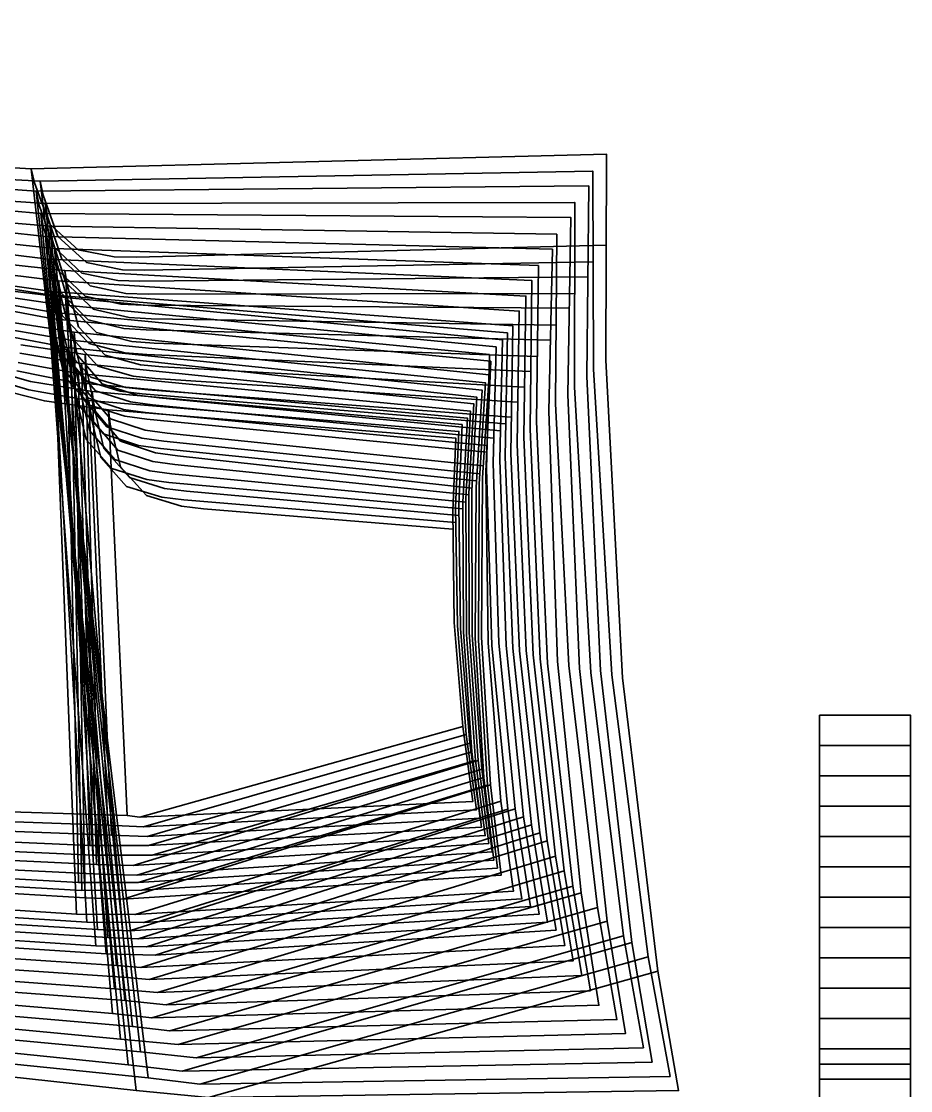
# Model space of a CAD drawing. Extents: x -103 to 6, y 0 to 147.
# Drawn here: x -66.55 to -51.89, y 129.46 to 147.09 of the extents above; entities that cross this region are included whole.
import ezdxf

# ---------------------------------------------------------------- set-up
doc = ezdxf.new("R2010")
doc.units = 0

# ---------------------------------------------------------------- blocks, each defined once
blk = doc.blocks.new('LDM000222D-VS-WB_36')
at = {"layer": '1'}
blk.add_lwpolyline([(-53.3923, 110.4005), (-53.3923, 110.4005), (-53.3923, 129.6505), (-53.3923, 129.6505), (-51.8923, 129.6505), (-51.8923, 129.6505), (-51.8923, 110.4005), (-53.3923, 110.4005)], dxfattribs=at)
blk = doc.blocks.new('LDM000222D-VS-WB_37')
at = {"layer": '1'}
blk.add_lwpolyline([(-53.3923, 110.1505), (-53.3923, 110.1505), (-53.3923, 129.9005), (-53.3923, 129.9005), (-51.8923, 129.9005), (-51.8923, 129.9005), (-51.8923, 110.1505), (-53.3923, 110.1505)], dxfattribs=at)
blk = doc.blocks.new('LDM000222D-VS-WB_38')
at = {"layer": '1'}
blk.add_lwpolyline([(-53.3923, 109.9005), (-53.3923, 109.9005), (-53.3923, 130.1505), (-53.3923, 130.1505), (-51.8923, 130.1505), (-51.8923, 130.1505), (-51.8923, 109.9005), (-53.3923, 109.9005)], dxfattribs=at)
blk = doc.blocks.new('LDM000222D-VS-WB_40')
at = {"layer": '1'}
blk.add_lwpolyline([(-53.3923, 109.4005), (-53.3923, 109.4005), (-53.3923, 130.6505), (-53.3923, 130.6505), (-51.8923, 130.6505), (-51.8923, 130.6505), (-51.8923, 109.4005), (-53.3923, 109.4005)], dxfattribs=at)
blk = doc.blocks.new('LDM000222D-VS-WB_42')
at = {"layer": '1'}
blk.add_lwpolyline([(-53.3923, 108.9005), (-53.3923, 108.9005), (-53.3923, 131.1505), (-53.3923, 131.1505), (-51.8923, 131.1505), (-51.8923, 131.1505), (-51.8923, 108.9005), (-53.3923, 108.9005)], dxfattribs=at)
blk = doc.blocks.new('LDM000222D-VS-WB_44')
at = {"layer": '1'}
blk.add_lwpolyline([(-53.3923, 108.4005), (-53.3923, 108.4005), (-53.3923, 131.6505), (-53.3923, 131.6505), (-51.8923, 131.6505), (-51.8923, 131.6505), (-51.8923, 108.4005), (-53.3923, 108.4005)], dxfattribs=at)
blk = doc.blocks.new('LDM000222D-VS-WB_46')
at = {"layer": '1'}
blk.add_lwpolyline([(-53.3923, 107.9005), (-53.3923, 107.9005), (-53.3923, 132.1505), (-53.3923, 132.1505), (-51.8923, 132.1505), (-51.8923, 132.1505), (-51.8923, 107.9005), (-53.3923, 107.9005)], dxfattribs=at)
blk = doc.blocks.new('LDM000222D-VS-WB_48')
at = {"layer": '1'}
blk.add_lwpolyline([(-53.3923, 107.4005), (-53.3923, 107.4005), (-53.3923, 132.6505), (-53.3923, 132.6505), (-51.8923, 132.6505), (-51.8923, 132.6505), (-51.8923, 107.4005), (-53.3923, 107.4005)], dxfattribs=at)
blk = doc.blocks.new('LDM000222D-VS-WB_50')
at = {"layer": '1'}
blk.add_lwpolyline([(-53.3923, 106.9005), (-53.3923, 106.9005), (-53.3923, 133.1505), (-53.3923, 133.1505), (-51.8923, 133.1505), (-51.8923, 133.1505), (-51.8923, 106.9005), (-53.3923, 106.9005)], dxfattribs=at)
blk = doc.blocks.new('LDM000222D-VS-WB_52')
at = {"layer": '1'}
blk.add_lwpolyline([(-53.3923, 106.4005), (-53.3923, 106.4005), (-53.3923, 133.6505), (-53.3923, 133.6505), (-51.8923, 133.6505), (-51.8923, 133.6505), (-51.8923, 106.4005), (-53.3923, 106.4005)], dxfattribs=at)
blk = doc.blocks.new('LDM000222D-VS-WB_54')
at = {"layer": '1'}
blk.add_lwpolyline([(-53.3923, 105.9005), (-53.3923, 105.9005), (-53.3923, 134.1505), (-53.3923, 134.1505), (-51.8923, 134.1505), (-51.8923, 134.1505), (-51.8923, 105.9005), (-53.3923, 105.9005)], dxfattribs=at)
blk = doc.blocks.new('LDM000222D-VS-WB_56')
at = {"layer": '1'}
blk.add_lwpolyline([(-53.3923, 105.4005), (-53.3923, 105.4005), (-53.3923, 134.6505), (-53.3923, 134.6505), (-51.8923, 134.6505), (-51.8923, 134.6505), (-51.8923, 105.4005), (-53.3923, 105.4005)], dxfattribs=at)
blk = doc.blocks.new('LDM000222D-VS-WB_58')
at = {"layer": '1'}
blk.add_lwpolyline([(-53.3923, 104.9005), (-53.3923, 104.9005), (-53.3923, 135.1505), (-53.3923, 135.1505), (-51.8923, 135.1505), (-51.8923, 135.1505), (-51.8923, 104.9005), (-53.3923, 104.9005)], dxfattribs=at)
blk = doc.blocks.new('LDM000222D-VS-WB_60')
at = {"layer": '1'}
blk.add_lwpolyline([(-53.3923, 104.4005), (-53.3923, 104.4005), (-53.3923, 135.6505), (-53.3923, 135.6505), (-51.8923, 135.6505), (-51.8923, 135.6505), (-51.8923, 104.4005), (-53.3923, 104.4005)], dxfattribs=at)
blk = doc.blocks.new('LDM000222D-VS-F-FR_22')
at = {"layer": '1'}
blk.add_lwpolyline([(-66.9949, 141.0436), (-66.1728, 140.8312), (-65.12, 140.6834), (-65.12, 140.6834), (-59.3905, 140.2153), (-59.3905, 140.2153), (-59.4421, 139.0219), (-59.4159, 137.1766), (-59.2768, 135.4676), (-59.2768, 135.4676), (-59.1087, 134.2293), (-59.1087, 134.2293), (-64.6007, 133.9703), (-64.6007, 133.9703), (-64.8078, 133.9961), (-69.3777, 134.1404)], dxfattribs=at)
at = {"layer": '8'}
for p, q in [((-64.8078, 133.9961), (-65.12, 140.6834)), ((-59.2768, 135.4676), (-64.6007, 133.9703))]:
    blk.add_line(p, q, dxfattribs=at)
blk.add_lwpolyline([(-59.4415, 138.716), (-63.5502, 139.0515), (-63.9141, 139.0949), (-64.4931, 139.2705), (-64.9195, 139.7466), (-65.0914, 140.4469), (-65.12, 140.6834)], dxfattribs=at)
blk = doc.blocks.new('LDM000222D-VS-F-FR_23')
at = {"layer": '1'}
blk.add_lwpolyline([(-67.1952, 141.2405), (-66.4293, 141.0123), (-65.4443, 140.8367), (-65.4443, 140.8367), (-59.3408, 140.3291), (-59.3408, 140.3291), (-59.3944, 139.0728), (-59.3657, 137.1302), (-59.2182, 135.3313), (-59.2182, 135.3313), (-59.0483, 134.0932), (-59.0483, 134.0932), (-64.5397, 133.81), (-64.5397, 133.81), (-65.1259, 133.8364), (-69.4463, 133.9937)], dxfattribs=at)
at = {"layer": '8'}
for p, q in [((-65.1259, 133.8364), (-65.4443, 140.8367)), ((-59.2182, 135.3313), (-64.5397, 133.81))]:
    blk.add_line(p, q, dxfattribs=at)
blk.add_lwpolyline([(-59.394, 138.8299), (-63.8768, 139.2025), (-64.2407, 139.2464), (-64.8194, 139.4229), (-65.2452, 139.8996), (-65.416, 140.6001), (-65.4443, 140.8367)], dxfattribs=at)
blk = doc.blocks.new('LDM000222D-VS-F-FR_24')
at = {"layer": '1'}
blk.add_lwpolyline([(-67.2, 141.3748), (-66.4058, 141.1523), (-65.3862, 140.9877), (-65.3862, 140.9877), (-59.2864, 140.4403), (-59.2864, 140.4403), (-59.343, 139.1211), (-59.3133, 137.0812), (-59.1589, 135.1921), (-59.1589, 135.1921), (-58.9877, 133.9541), (-58.9877, 133.9541), (-64.478, 133.6524), (-64.478, 133.6524), (-65.0686, 133.6741), (-69.5148, 133.8444)], dxfattribs=at)
at = {"layer": '8'}
for p, q in [((-65.0686, 133.6741), (-65.3862, 140.9877)), ((-59.1589, 135.1921), (-64.478, 133.6524))]:
    blk.add_line(p, q, dxfattribs=at)
blk.add_lwpolyline([(-59.3422, 138.9408), (-63.8295, 139.3433), (-64.193, 139.3896), (-64.7706, 139.5699), (-65.1931, 140.0493), (-65.3595, 140.751), (-65.3862, 140.9877)], dxfattribs=at)
blk = doc.blocks.new('LDM000222D-VS-F-FR_25')
at = {"layer": '1'}
blk.add_lwpolyline([(-66.6279, 141.3252), (-65.6771, 141.1333), (-65.6771, 141.1333), (-59.2011, 140.5489), (-59.2011, 140.5489), (-59.2748, 139.1667), (-59.2661, 137.0282), (-59.125, 135.0464), (-59.125, 135.0464), (-58.966, 133.8067), (-58.966, 133.8067), (-64.456, 133.5023), (-64.456, 133.5023), (-65.4254, 133.5042), (-69.547, 133.6875)], dxfattribs=at)
at = {"layer": '8'}
for p, q in [((-65.4254, 133.5042), (-65.6771, 141.1333)), ((-59.125, 135.0464), (-64.456, 133.5023))]:
    blk.add_line(p, q, dxfattribs=at)
blk.add_lwpolyline([(-59.2755, 139.051), (-64.1211, 139.4881), (-64.4846, 139.5346), (-65.0621, 139.7151), (-65.4845, 140.1948), (-65.6505, 140.8965), (-65.6771, 141.1333)], dxfattribs=at)
blk = doc.blocks.new('LDM000222D-VS-F-FR_26')
at = {"layer": '1'}
blk.add_lwpolyline([(-66.6044, 141.4663), (-65.6186, 141.2855), (-65.6186, 141.2855), (-59.1473, 140.6603), (-59.1473, 140.6603), (-59.2243, 139.2152), (-59.2149, 136.9795), (-59.0672, 134.9076), (-59.0672, 134.9076), (-58.9065, 133.6681), (-58.9065, 133.6681), (-64.3953, 133.3467), (-64.3953, 133.3467), (-65.3689, 133.3432), (-69.6165, 133.5395)], dxfattribs=at)
at = {"layer": '8'}
for p, q in [((-65.3689, 133.3432), (-65.6186, 141.2855)), ((-59.0672, 134.9076), (-64.3953, 133.3467))]:
    blk.add_line(p, q, dxfattribs=at)
blk.add_lwpolyline([(-59.2244, 139.1622), (-64.0731, 139.6305), (-64.4364, 139.6793), (-65.0126, 139.8635), (-65.432, 140.3458), (-65.5935, 141.0486), (-65.6186, 141.2855)], dxfattribs=at)
blk = doc.blocks.new('LDM000222D-VS-F-FR_27')
at = {"layer": '1'}
blk.add_lwpolyline([(-66.5816, 141.6176), (-65.5607, 141.448), (-65.5607, 141.448), (-59.0937, 140.7817), (-59.0937, 140.7817), (-59.1745, 139.3052), (-59.1685, 137.0207), (-59.0206, 134.9034), (-59.0206, 134.9034), (-58.8485, 133.5394), (-58.8485, 133.5394), (-64.7101, 133.174), (-64.7101, 133.174), (-65.3141, 133.1925), (-69.6875, 133.4019)], dxfattribs=at)
at = {"layer": '8'}
for p, q in [((-65.3141, 133.1925), (-65.5607, 141.448)), ((-59.0206, 134.9034), (-64.7101, 133.174))]:
    blk.add_line(p, q, dxfattribs=at)
blk.add_lwpolyline([(-59.1741, 139.2835), (-64.0257, 139.7832), (-64.3887, 139.8343), (-64.9637, 140.0221), (-65.3801, 140.5071), (-65.5371, 141.2109), (-65.5607, 141.448)], dxfattribs=at)
blk = doc.blocks.new('LDM000222D-VS-F-FR_28')
at = {"layer": '1'}
blk.add_lwpolyline([(-66.5603, 141.7575), (-65.5047, 141.5989), (-65.5047, 141.5989), (-59.0423, 140.8912), (-59.0423, 140.8912), (-59.126, 139.3519), (-59.1188, 136.9702), (-58.964, 134.7628), (-58.964, 134.7628), (-58.79, 133.399), (-58.79, 133.399), (-64.6503, 133.0161), (-64.6503, 133.0161), (-65.2585, 133.0303), (-69.758, 133.2527)], dxfattribs=at)
at = {"layer": '8'}
for p, q in [((-65.2585, 133.0303), (-65.5047, 141.5989)), ((-58.964, 134.7628), (-64.6503, 133.0161))]:
    blk.add_line(p, q, dxfattribs=at)
blk.add_lwpolyline([(-59.1233, 139.3926), (-63.9806, 139.9243), (-64.3432, 139.9777), (-64.9171, 140.1692), (-65.3303, 140.6569), (-65.4827, 141.3617), (-65.5047, 141.5989)], dxfattribs=at)
blk = doc.blocks.new('LDM000222D-VS-F-FR_29')
at = {"layer": '1'}
blk.add_lwpolyline([(-66.7839, 141.9002), (-65.7975, 141.7123), (-65.7975, 141.7123), (-58.9556, 141.0083), (-58.9556, 141.0083), (-59.0569, 139.4064), (-59.0711, 136.9265), (-58.9301, 134.6268), (-58.9301, 134.6268), (-58.7669, 133.2616), (-58.7669, 133.2616), (-64.6285, 132.8956), (-64.6285, 132.8956), (-65.6148, 132.8922), (-69.7889, 133.1282)], dxfattribs=at)
at = {"layer": '8'}
for p, q in [((-65.6148, 132.8922), (-65.7975, 141.7123)), ((-58.9301, 134.6268), (-64.6285, 132.8956))]:
    blk.add_line(p, q, dxfattribs=at)
blk.add_lwpolyline([(-59.0496, 139.5115), (-64.2624, 140.0477), (-64.6253, 140.0987), (-65.2004, 140.2865), (-65.6168, 140.7714), (-65.7739, 141.4752), (-65.7975, 141.7123)], dxfattribs=at)
blk = doc.blocks.new('LDM000222D-VS-F-FR_30')
at = {"layer": '1'}
blk.add_lwpolyline([(-66.7612, 142.0099), (-65.7402, 141.8313), (-65.7402, 141.8313), (-58.8995, 141.1286), (-58.8995, 141.1286), (-59.0036, 139.4639), (-59.0167, 136.8869), (-58.8686, 134.4973), (-58.8686, 134.4973), (-58.705, 133.1321), (-58.705, 133.1321), (-64.5664, 132.7651), (-64.5664, 132.7651), (-65.5569, 132.7612), (-69.856, 133.0106)], dxfattribs=at)
at = {"layer": '8'}
for p, q in [((-65.5569, 132.7612), (-65.7402, 141.8313)), ((-58.8686, 134.4973), (-64.5664, 132.7651))]:
    blk.add_line(p, q, dxfattribs=at)
blk.add_lwpolyline([(-58.9929, 139.6318), (-64.2047, 140.167), (-64.5677, 140.218), (-65.1429, 140.4056), (-65.5593, 140.8905), (-65.7165, 141.5942), (-65.7402, 141.8313)], dxfattribs=at)
blk = doc.blocks.new('LDM000222D-VS-F-FR_31')
at = {"layer": '1'}
blk.add_lwpolyline([(-66.7392, 142.1308), (-65.6834, 141.9617), (-65.6834, 141.9617), (-58.8433, 141.2602), (-58.8433, 141.2602), (-58.9516, 139.5641), (-58.9683, 136.9385), (-58.8205, 134.5034), (-58.8205, 134.5034), (-58.6446, 133.0138), (-58.6446, 133.0138), (-64.88, 132.6188), (-64.88, 132.6188), (-65.5005, 132.6416), (-69.9246, 132.9046)], dxfattribs=at)
at = {"layer": '8'}
for p, q in [((-65.5005, 132.6416), (-65.6834, 141.9617)), ((-58.8205, 134.5034), (-64.88, 132.6188))]:
    blk.add_line(p, q, dxfattribs=at)
blk.add_lwpolyline([(-58.9387, 139.7636), (-64.1477, 140.2977), (-64.5106, 140.3486), (-65.0858, 140.5362), (-65.5024, 141.0209), (-65.6597, 141.7246), (-65.6834, 141.9617)], dxfattribs=at)
blk = doc.blocks.new('LDM000222D-VS-F-FR_33')
at = {"layer": '1'}
blk.add_lwpolyline([(-67.0532, 142.3772), (-66.032, 142.1861), (-66.032, 142.1861), (-58.8156, 141.4853), (-58.8156, 141.4853), (-58.896, 139.6632), (-58.8584, 136.8455), (-58.6482, 134.2359), (-58.6482, 134.2359), (-58.4418, 132.7502), (-58.4418, 132.7502), (-64.678, 132.3651), (-64.678, 132.3651), (-65.6451, 132.3714), (-70.1328, 132.6613)], dxfattribs=at)
at = {"layer": '8'}
for p, q in [((-65.6451, 132.3714), (-66.032, 142.1861)), ((-58.6482, 134.2359), (-64.678, 132.3651))]:
    blk.add_line(p, q, dxfattribs=at)
blk.add_lwpolyline([(-58.8843, 139.9864), (-64.4874, 140.5304), (-64.8505, 140.5793), (-65.4267, 140.7638), (-65.8459, 141.2463), (-66.007, 141.9492), (-66.032, 142.1861)], dxfattribs=at)
blk = doc.blocks.new('LDM000222D-VS-F-FR_34')
at = {"layer": '1'}
blk.add_lwpolyline([(-67.1058, 142.4809), (-66.0496, 142.2967), (-66.0496, 142.2967), (-58.8363, 141.5954), (-58.8363, 141.5954), (-58.8865, 139.7106), (-58.7969, 136.7988), (-58.5328, 134.1052), (-58.5328, 134.1052), (-58.3009, 132.6233), (-58.3009, 132.6233), (-64.5367, 132.2338), (-64.5367, 132.2338), (-65.4721, 132.2407), (-70.2739, 132.5442)], dxfattribs=at)
at = {"layer": '8'}
for p, q in [((-65.4721, 132.2407), (-66.0496, 142.2967)), ((-58.5328, 134.1052), (-64.5367, 132.2338))]:
    blk.add_line(p, q, dxfattribs=at)
blk.add_lwpolyline([(-58.8793, 140.094), (-64.5052, 140.6408), (-64.8684, 140.6898), (-65.4446, 140.8743), (-65.8635, 141.3569), (-66.0245, 142.0598), (-66.0496, 142.2967)], dxfattribs=at)
blk = doc.blocks.new('LDM000222D-VS-F-FR_35')
at = {"layer": '1'}
blk.add_lwpolyline([(-67.063, 142.5828), (-65.9375, 142.4201), (-65.9375, 142.4201), (-58.7266, 141.7208), (-58.7266, 141.7208), (-58.7766, 139.8045), (-58.6841, 136.8442), (-58.414, 134.1057), (-58.414, 134.1057), (-58.1598, 132.5008), (-58.1598, 132.5008), (-64.7698, 132.0953), (-64.7698, 132.0953), (-65.2991, 132.1172), (-70.4148, 132.4342)], dxfattribs=at)
at = {"layer": '8'}
for p, q in [((-65.2991, 132.1172), (-65.9375, 142.4201)), ((-58.414, 134.1057), (-64.7698, 132.0953))]:
    blk.add_line(p, q, dxfattribs=at)
blk.add_lwpolyline([(-58.7697, 140.2194), (-64.3928, 140.7646), (-64.756, 140.8135), (-65.3322, 140.9979), (-65.7513, 141.4803), (-65.9126, 142.1832), (-65.9375, 142.4201)], dxfattribs=at)
blk = doc.blocks.new('LDM000222D-VS-F-FR_36')
at = {"layer": '1'}
blk.add_lwpolyline([(-67.0225, 142.6766), (-65.8284, 142.5351), (-65.8284, 142.5351), (-58.6189, 141.8379), (-58.6189, 141.8379), (-58.6655, 139.8588), (-58.5621, 136.8019), (-58.276, 133.9746), (-58.276, 133.9746), (-58.0189, 132.3702), (-58.0189, 132.3702), (-64.6288, 131.9648), (-64.6288, 131.9648), (-65.1261, 131.9857), (-70.5559, 132.3163)], dxfattribs=at)
at = {"layer": '8'}
for p, q in [((-65.1261, 131.9857), (-65.8284, 142.5351)), ((-58.276, 133.9746), (-64.6288, 131.9648))]:
    blk.add_line(p, q, dxfattribs=at)
blk.add_lwpolyline([(-58.6581, 140.3362), (-64.2833, 140.88), (-64.6465, 140.9288), (-65.2228, 141.1131), (-65.6421, 141.5954), (-65.8034, 142.2982), (-65.8284, 142.5351)], dxfattribs=at)
blk = doc.blocks.new('LDM000222D-VS-F-FR_37')
at = {"layer": '1'}
blk.add_lwpolyline([(-75.1703, 143.9015), (-70.6943, 144.4764), (-69.6992, 144.606), (-69.6992, 144.606), (-69.4632, 144.0545), (-68.9971, 143.4895), (-68.1934, 143.0117), (-67.2894, 142.7639), (-66.1297, 142.5836), (-66.1297, 142.5836), (-58.5392, 141.9523), (-58.5392, 141.9523), (-58.5765, 139.9105), (-58.4532, 136.7577), (-58.1427, 133.8428), (-58.1427, 133.8428), (-57.8779, 132.2396), (-57.8779, 132.2396), (-64.4884, 131.8319), (-64.4884, 131.8319), (-65.3284, 131.8526), (-70.6969, 132.2), (-70.6969, 132.2), (-75.1746, 132.5548)], dxfattribs=at)
at = {"layer": '8'}
for p, q in [((-65.3284, 131.8526), (-66.1297, 142.5836)), ((-58.1427, 133.8428), (-64.4884, 131.8319))]:
    blk.add_line(p, q, dxfattribs=at)
blk.add_lwpolyline([(-58.5717, 140.4513), (-64.5624, 140.9494), (-64.9262, 140.9933), (-65.5048, 141.1698), (-65.9307, 141.6465), (-66.1014, 142.3471), (-66.1297, 142.5836)], dxfattribs=at)
blk = doc.blocks.new('LDM000222D-VS-F-FR_38')
at = {"layer": '1'}
blk.add_lwpolyline([(-75.3069, 144.008), (-70.8346, 144.605), (-69.8402, 144.7395), (-69.8402, 144.7395), (-69.5857, 144.1583), (-69.0876, 143.565), (-68.2333, 143.0669), (-67.2751, 142.813), (-66.0471, 142.6327), (-66.0471, 142.6327), (-58.4536, 142.0669), (-58.4536, 142.0669), (-58.4827, 139.9624), (-58.3413, 136.7137), (-58.008, 133.7109), (-58.008, 133.7109), (-57.7368, 132.1088), (-57.7368, 132.1088), (-64.3471, 131.6984), (-64.3471, 131.6984), (-65.1553, 131.7201), (-70.8378, 132.0844), (-70.8378, 132.0844), (-75.3112, 132.4423)], dxfattribs=at)
at = {"layer": '8'}
for p, q in [((-65.1553, 131.7201), (-66.0471, 142.6327)), ((-58.008, 133.7109), (-64.3471, 131.6984))]:
    blk.add_line(p, q, dxfattribs=at)
blk.add_lwpolyline([(-58.4799, 140.5662), (-64.4657, 141.012), (-64.8299, 141.0528), (-65.4102, 141.2243), (-65.84, 141.6973), (-66.0167, 142.3964), (-66.0471, 142.6327)], dxfattribs=at)
blk = doc.blocks.new('LDM000222D-VS-F-FR_40')
at = {"layer": '1'}
blk.add_lwpolyline([(-75.4449, 144.1916), (-70.9751, 144.8042), (-69.9812, 144.9421), (-69.9812, 144.9421), (-69.7004, 144.336), (-69.163, 143.7225), (-68.2528, 143.217), (-67.2385, 142.9709), (-65.9418, 142.8083), (-65.9418, 142.8083), (-58.3453, 142.3125), (-58.3453, 142.3125), (-58.3776, 140.1136), (-58.2326, 136.7191), (-57.8871, 133.5813), (-57.8871, 133.5813), (-57.5959, 131.8558), (-57.5959, 131.8558), (-64.5841, 131.4958), (-64.5841, 131.4958), (-64.9859, 131.5247), (-70.9789, 131.9213), (-70.9789, 131.9213), (-75.4491, 132.3209)], dxfattribs=at)
at = {"layer": '8'}
for p, q in [((-64.9859, 131.5247), (-65.9418, 142.8083)), ((-57.8871, 133.5813), (-64.5841, 131.4958))]:
    blk.add_line(p, q, dxfattribs=at)
blk.add_lwpolyline([(-58.374, 140.8127), (-64.3457, 141.2022), (-64.7102, 141.2397), (-65.292, 141.4058), (-65.7261, 141.8749), (-65.9093, 142.5723), (-65.9418, 142.8083)], dxfattribs=at)
blk = doc.blocks.new('LDM000222D-VS-F-FR_42')
at = {"layer": '1'}
blk.add_lwpolyline([(-75.5718, 144.3129), (-71.1139, 144.9917), (-70.1222, 145.1444), (-70.1222, 145.1444), (-69.8152, 144.5133), (-69.2384, 143.8795), (-68.2721, 143.3666), (-67.2016, 143.1284), (-65.8362, 142.9834), (-65.8362, 142.9834), (-58.2366, 142.5588), (-58.2366, 142.5588), (-58.269, 140.2343), (-58.1131, 136.6459), (-57.7454, 133.3291), (-57.7454, 133.3291), (-57.4548, 131.6035), (-57.4548, 131.6035), (-64.4458, 131.2934), (-64.4458, 131.2934), (-64.8156, 131.329), (-71.1199, 131.7582), (-71.1199, 131.7582), (-75.5761, 132.1992)], dxfattribs=at)
at = {"layer": '8'}
for p, q in [((-64.8156, 131.329), (-65.8362, 142.9834)), ((-57.7454, 133.3291), (-64.4458, 131.2934))]:
    blk.add_line(p, q, dxfattribs=at)
blk.add_lwpolyline([(-58.265, 141.0596), (-64.2251, 141.3923), (-64.59, 141.4263), (-65.1733, 141.5871), (-65.6118, 142.052), (-65.8015, 142.7477), (-65.8362, 142.9834)], dxfattribs=at)
blk = doc.blocks.new('LDM000222D-VS-F-FR_44')
at = {"layer": '1'}
blk.add_lwpolyline([(-75.7094, 144.5048), (-71.2544, 145.1991), (-70.2633, 145.3553), (-70.2633, 145.3553), (-69.9748, 144.7331), (-69.4226, 144.1034), (-68.4879, 143.5847), (-67.4464, 143.3325), (-66.1149, 143.1661), (-66.1149, 143.1661), (-58.1367, 142.8137), (-58.1367, 142.8137), (-58.1674, 140.3635), (-57.9977, 136.5816), (-57.6051, 133.0862), (-57.6051, 133.0862), (-57.3138, 131.3607), (-57.3138, 131.3607), (-64.3076, 131.0825), (-64.3076, 131.0825), (-65.0193, 131.1419), (-71.261, 131.6035), (-71.261, 131.6035), (-75.7136, 132.0861)], dxfattribs=at)
at = {"layer": '8'}
for p, q in [((-65.0193, 131.1419), (-66.1149, 143.1661)), ((-57.6051, 133.0862), (-64.3076, 131.0825))]:
    blk.add_line(p, q, dxfattribs=at)
blk.add_lwpolyline([(-58.1641, 141.315), (-64.4853, 141.5939), (-64.8506, 141.6237), (-65.4357, 141.7776), (-65.8796, 142.2374), (-66.0775, 142.9308), (-66.1149, 143.1661)], dxfattribs=at)
blk = doc.blocks.new('LDM000222D-VS-F-FR_46')
at = {"layer": '1'}
blk.add_lwpolyline([(-75.8347, 144.6267), (-71.393, 145.3872), (-70.4043, 145.5582), (-70.4043, 145.5582), (-70.0895, 144.9109), (-69.4981, 144.2609), (-68.5072, 143.7348), (-67.4094, 143.4903), (-66.0091, 143.3415), (-66.0091, 143.3415), (-58.0287, 143.0616), (-58.0287, 143.0616), (-58.0594, 140.4858), (-57.8785, 136.51), (-57.4636, 132.8357), (-57.4636, 132.8357), (-57.1727, 131.1101), (-57.1727, 131.1101), (-64.1686, 130.8796), (-64.1686, 130.8796), (-64.8472, 130.9468), (-71.402, 131.441), (-71.402, 131.441), (-75.839, 131.965)], dxfattribs=at)
at = {"layer": '8'}
for p, q in [((-64.8472, 130.9468), (-66.0091, 143.3415)), ((-57.4636, 132.8357), (-64.1686, 130.8796))]:
    blk.add_line(p, q, dxfattribs=at)
blk.add_lwpolyline([(-58.0558, 141.5632), (-64.3653, 141.7842), (-64.7308, 141.8107), (-65.3173, 141.9592), (-65.7654, 142.415), (-65.9695, 143.1066), (-66.0091, 143.3415)], dxfattribs=at)
blk = doc.blocks.new('LDM000222D-VS-F-FR_48')
at = {"layer": '1'}
blk.add_lwpolyline([(-75.9699, 144.8148), (-71.5332, 145.5991), (-70.5454, 145.7753), (-70.5454, 145.7753), (-70.2329, 145.1266), (-69.6438, 144.4741), (-68.6545, 143.9441), (-67.5573, 143.6953), (-66.1571, 143.5411), (-66.1571, 143.5411), (-57.798, 143.3317), (-57.798, 143.3317), (-57.8581, 140.6613), (-57.7142, 136.5371), (-57.3243, 132.7228), (-57.3243, 132.7228), (-57.0317, 130.8708), (-57.0317, 130.8708), (-64.4034, 130.6626), (-64.4034, 130.6626), (-65.0492, 130.7339), (-71.5431, 131.2852), (-71.5431, 131.2852), (-75.9742, 131.8171)], dxfattribs=at)
at = {"layer": '8'}
for p, q in [((-65.0492, 130.7339), (-66.1571, 143.5411)), ((-57.3243, 132.7228), (-64.4034, 130.6626))]:
    blk.add_line(p, q, dxfattribs=at)
blk.add_lwpolyline([(-57.8415, 141.8339), (-64.4977, 142.0003), (-64.8635, 142.0231), (-65.4515, 142.1658), (-65.9042, 142.6171), (-66.1152, 143.3066), (-66.1571, 143.5411)], dxfattribs=at)
blk = doc.blocks.new('LDM000222D-VS-F-FR_50')
at = {"layer": '1'}
blk.add_lwpolyline([(-76.2471, 144.9395), (-71.8266, 145.798), (-70.842, 145.991), (-70.842, 145.991), (-70.4909, 145.3043), (-69.8434, 144.6205), (-68.7706, 144.0782), (-67.5893, 143.8397), (-66.086, 143.7102), (-66.086, 143.7102), (-57.7274, 143.5774), (-57.7274, 143.5774), (-57.7461, 140.7819), (-57.5272, 136.4682), (-57.056, 132.483), (-57.056, 132.483), (-56.7351, 130.6357), (-56.7351, 130.6357), (-64.1074, 130.4469), (-64.1074, 130.4469), (-64.7204, 130.5196), (-71.8397, 131.1282), (-71.8397, 131.1282), (-76.2514, 131.6678)], dxfattribs=at)
at = {"layer": '8'}
for p, q in [((-64.7204, 130.5196), (-66.086, 143.7102)), ((-57.056, 132.483), (-64.1074, 130.4469))]:
    blk.add_line(p, q, dxfattribs=at)
blk.add_lwpolyline([(-57.7481, 142.0791), (-64.4127, 142.1847), (-64.7786, 142.2041), (-65.3678, 142.3415), (-65.8246, 142.7885), (-66.042, 143.4761), (-66.086, 143.7102)], dxfattribs=at)
blk = doc.blocks.new('LDM000222D-VS-F-FR_52')
at = {"layer": '1'}
blk.add_lwpolyline([(-76.3816, 145.1348), (-71.9668, 146.017), (-70.9831, 146.2153), (-70.9831, 146.2153), (-70.6342, 145.5272), (-69.9888, 144.8411), (-68.9175, 144.2949), (-67.7366, 144.0525), (-66.2333, 143.9179), (-66.2333, 143.9179), (-57.4973, 143.8557), (-57.4973, 143.8557), (-57.5424, 140.9342), (-57.3531, 136.4238), (-56.8971, 132.2544), (-56.8971, 132.2544), (-56.594, 130.4041), (-56.594, 130.4041), (-63.9674, 130.2226), (-63.9674, 130.2226), (-64.9217, 130.3139), (-71.9808, 130.9796), (-71.9808, 130.9796), (-76.3859, 131.5271)], dxfattribs=at)
at = {"layer": '8'}
for p, q in [((-64.9217, 130.3139), (-66.2333, 143.9179)), ((-56.8971, 132.2544), (-63.9674, 130.2226))]:
    blk.add_line(p, q, dxfattribs=at)
blk.add_lwpolyline([(-57.5314, 142.3575), (-64.5467, 142.4071), (-64.9128, 142.4233), (-65.5032, 142.5555), (-65.9638, 142.9986), (-66.1872, 143.6842), (-66.2333, 143.9179)], dxfattribs=at)
blk = doc.blocks.new('LDM000222D-VS-F-FR_54')
at = {"layer": '1'}
blk.add_lwpolyline([(-76.6559, 145.2609), (-72.2598, 146.2174), (-71.2796, 146.4324), (-71.2796, 146.4324), (-70.8925, 145.7062), (-70.1893, 144.9886), (-69.035, 144.4296), (-67.7704, 144.1968), (-66.1643, 144.0861), (-66.1643, 144.0861), (-57.4292, 144.1018), (-57.4292, 144.1018), (-57.4316, 141.0553), (-57.1656, 136.3559), (-56.6266, 132.0161), (-56.6266, 132.0161), (-56.2973, 130.1703), (-56.2973, 130.1703), (-63.6712, 130.0054), (-63.6712, 130.0054), (-64.5921, 130.101), (-72.2773, 130.8241), (-72.2773, 130.8241), (-76.6602, 131.3792)], dxfattribs=at)
at = {"layer": '8'}
for p, q in [((-64.5921, 130.101), (-66.1643, 144.0861)), ((-56.6266, 132.0161), (-63.6712, 130.0054))]:
    blk.add_line(p, q, dxfattribs=at)
blk.add_lwpolyline([(-57.4417, 142.6034), (-64.4642, 142.5904), (-64.8305, 142.6034), (-65.422, 142.7303), (-65.8866, 143.1692), (-66.116, 143.8528), (-66.1643, 144.0861)], dxfattribs=at)
blk = doc.blocks.new('LDM000222D-VS-F-FR_56')
at = {"layer": '1'}
blk.add_lwpolyline([(-76.7897, 145.4505), (-72.3998, 146.4306), (-71.4208, 146.651), (-71.4208, 146.651), (-71.0358, 145.9235), (-70.3344, 145.2037), (-69.1815, 144.6411), (-67.9174, 144.4045), (-66.3112, 144.289), (-66.3112, 144.289), (-57.1995, 144.3754), (-57.1995, 144.3754), (-57.2317, 141.2341), (-57.0031, 136.3858), (-56.4896, 131.9056), (-56.4896, 131.9056), (-56.1563, 129.9336), (-56.1563, 129.9336), (-63.9057, 129.7868), (-63.9057, 129.7868), (-64.7929, 129.8896), (-72.4185, 130.6698), (-72.4185, 130.6698), (-76.794, 131.2328)], dxfattribs=at)
at = {"layer": '8'}
for p, q in [((-64.7929, 129.8896), (-66.3112, 144.289)), ((-56.4896, 131.9056), (-63.9057, 129.7868))]:
    blk.add_line(p, q, dxfattribs=at)
blk.add_lwpolyline([(-57.2255, 142.8767), (-64.5997, 142.8064), (-64.9662, 142.8166), (-65.5586, 142.9389), (-66.0265, 143.3743), (-66.2612, 144.0561), (-66.3112, 144.289)], dxfattribs=at)
blk = doc.blocks.new('LDM000222D-VS-F-FR_58')
at = {"layer": '1'}
blk.add_lwpolyline([(-77.0622, 145.5752), (-72.6925, 146.6295), (-71.7174, 146.8667), (-71.7174, 146.8667), (-71.2946, 146.1011), (-70.536, 145.3495), (-69.3004, 144.7735), (-67.9528, 144.546), (-66.2442, 144.4536), (-66.2442, 144.4536), (-57.134, 144.6201), (-57.134, 144.6201), (-57.1229, 141.3539), (-56.8164, 136.3169), (-56.219, 131.6666), (-56.219, 131.6666), (-55.8596, 129.6992), (-55.8596, 129.6992), (-63.6094, 129.5712), (-63.6094, 129.5712), (-64.4628, 129.6753), (-72.7151, 130.513), (-72.7151, 130.513), (-77.0665, 131.0835)], dxfattribs=at)
at = {"layer": '8'}
for p, q in [((-64.4628, 129.6753), (-66.2442, 144.4536)), ((-56.219, 131.6666), (-63.6094, 129.5712))]:
    blk.add_line(p, q, dxfattribs=at)
blk.add_lwpolyline([(-57.1395, 143.1214), (-64.5198, 142.9861), (-64.8862, 142.993), (-65.4798, 143.1102), (-65.9515, 143.5414), (-66.1922, 144.2211), (-66.2442, 144.4536)], dxfattribs=at)
blk = doc.blocks.new('LDM000222D-VS-F-FR_60')
at = {"layer": '1'}
blk.add_lwpolyline([(-77.1952, 145.766), (-72.8323, 146.8439), (-71.8586, 147.0865), (-71.8586, 147.0865), (-71.4376, 146.3196), (-70.6809, 145.5659), (-69.4465, 144.9866), (-68.0994, 144.7555), (-66.3907, 144.6585), (-66.3907, 144.6585), (-56.9045, 144.8959), (-56.9045, 144.8959), (-56.9198, 141.5035), (-56.643, 136.2696), (-56.0609, 131.4348), (-56.0609, 131.4348), (-55.7184, 129.4644), (-55.7184, 129.4644), (-63.469, 129.3513), (-63.469, 129.3513), (-64.663, 129.4651), (-72.8562, 130.36), (-72.8562, 130.36), (-77.1995, 130.9383)], dxfattribs=at)
at = {"layer": '8'}
for p, q in [((-64.663, 129.4651), (-66.3907, 144.6585)), ((-56.0609, 131.4348), (-63.469, 129.3513))]:
    blk.add_line(p, q, dxfattribs=at)
blk.add_lwpolyline([(-56.9212, 143.3967), (-64.6563, 143.2027), (-65.0228, 143.2072), (-65.6172, 143.3203), (-66.0917, 143.7483), (-66.337, 144.4264), (-66.3907, 144.6585)], dxfattribs=at)

msp = doc.modelspace()

# ---------------------------------------------------------------- block references
at = {"layer": '1'}
for name in ['LDM000222D-VS-F-FR_60', 'LDM000222D-VS-F-FR_58', 'LDM000222D-VS-F-FR_56', 'LDM000222D-VS-F-FR_54', 'LDM000222D-VS-F-FR_52', 'LDM000222D-VS-F-FR_50', 'LDM000222D-VS-F-FR_48', 'LDM000222D-VS-F-FR_46', 'LDM000222D-VS-F-FR_44', 'LDM000222D-VS-F-FR_42', 'LDM000222D-VS-F-FR_40', 'LDM000222D-VS-F-FR_38', 'LDM000222D-VS-F-FR_37', 'LDM000222D-VS-F-FR_36', 'LDM000222D-VS-F-FR_35', 'LDM000222D-VS-F-FR_34', 'LDM000222D-VS-F-FR_33', 'LDM000222D-VS-F-FR_31', 'LDM000222D-VS-F-FR_30', 'LDM000222D-VS-F-FR_29', 'LDM000222D-VS-F-FR_28', 'LDM000222D-VS-F-FR_27', 'LDM000222D-VS-F-FR_26', 'LDM000222D-VS-F-FR_25', 'LDM000222D-VS-F-FR_24', 'LDM000222D-VS-F-FR_23', 'LDM000222D-VS-F-FR_22', 'LDM000222D-VS-WB_60', 'LDM000222D-VS-WB_58', 'LDM000222D-VS-WB_56', 'LDM000222D-VS-WB_54', 'LDM000222D-VS-WB_52', 'LDM000222D-VS-WB_50', 'LDM000222D-VS-WB_48', 'LDM000222D-VS-WB_46', 'LDM000222D-VS-WB_44', 'LDM000222D-VS-WB_42', 'LDM000222D-VS-WB_40', 'LDM000222D-VS-WB_38', 'LDM000222D-VS-WB_37', 'LDM000222D-VS-WB_36']:
    msp.add_blockref(name, (0, 0), dxfattribs=at)

doc.saveas('drawing.dxf')
